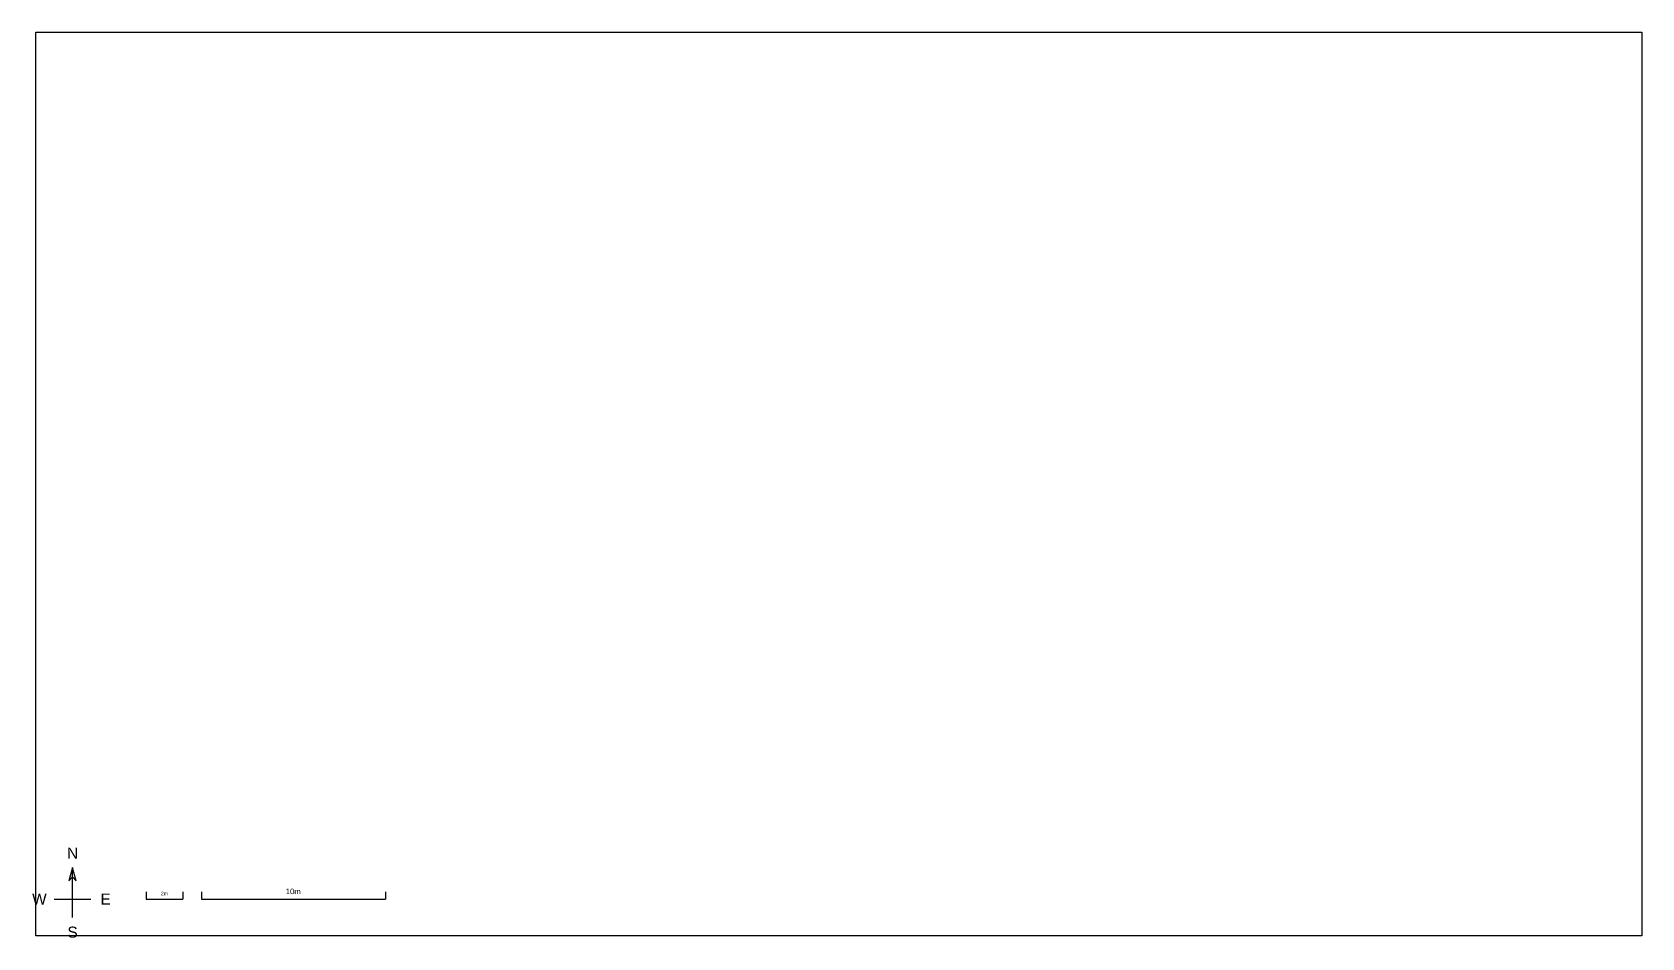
# Model space of a CAD drawing. Header units: metres. Extents: x -0.2 to 87.3, y -0.1 to 49.1.
import ezdxf

# ---------------------------------------------------------------- set-up
doc = ezdxf.new("R2010")
doc.units = ezdxf.units.M
doc.layers.add('Legend', color=40, linetype='Continuous', lineweight=25, true_color=0xffbb00)
doc.layers.add('xSatellite', color=178, linetype='Continuous', lineweight=25, true_color=0x000000)
doc.styles.add('textstyle15', font='')
doc.styles.add('textstyle16', font='')
doc.styles.add('textstyle17', font='')
doc.styles.add('textstyle18', font='')
doc.styles.add('textstyle19', font='')
doc.styles.add('textstyle20', font='')
doc.styles.get('textstyle15').set_extended_font_data('Arial')
doc.styles.get('textstyle16').set_extended_font_data('Arial')
doc.styles.get('textstyle17').set_extended_font_data('Arial')
doc.styles.get('textstyle18').set_extended_font_data('Arial')
doc.styles.get('textstyle19').set_extended_font_data('Arial')
doc.styles.get('textstyle20').set_extended_font_data('Arial')
picture_1 = doc.add_image_def('image1.jpg', size_in_pixel=(1920, 1080))

# ---------------------------------------------------------------- blocks, each defined once
blk = doc.blocks.new('Legend')
at = {"layer": 'Legend'}
for p, q in [((-1, 0), (1, 0)), ((4, 0.4), (4, 0)), ((4, 0), (6, 0)), ((6, 0.4), (6, 0)), ((7, 0.4), (7, 0)), ((7, 0), (17, 0)), ((17, 0.4), (17, 0))]:
    blk.add_line(p, q, dxfattribs=at)
for points in [[(-0.004, 1.2), (0.202, 0.994), (0, 1.7), (-0.004, 1.713), (-0.209, 0.994), (-0.004, 1.2)], [(0, -1), (0, 1.7)]]:
    blk.add_lwpolyline(points, dxfattribs=at)
for s, insert, char_height, attachment_point, style in [('N', (0, 2.5), 0.6, 5, 'textstyle17'), ('W', (-1.8, 0), 0.6, 5, 'textstyle18'), ('E', (1.8, 0), 0.6, 5, 'textstyle19'), ('2m', (4.996, 0.4), 0.2, 2, 'textstyle16'), ('10m', (11.992, 0.567), 0.3, 2, 'textstyle15'), ('S', (0, -1.8), 0.6, 5, 'textstyle20')]:
    blk.add_mtext(s, dxfattribs=dict(at, insert=insert, char_height=char_height, attachment_point=attachment_point, style=style))

msp = doc.modelspace()

# ---------------------------------------------------------------- block references
at = {"layer": 'Legend'}
msp.add_blockref('Legend', (2, 2), dxfattribs=at)

# ---------------------------------------------------------------- pictures from other files: only their frames are drawn
at = {"layer": 'xSatellite'}
image = msp.add_image(picture_1, insert=(0, 0), size_in_units=(87.273, 49.091), dxfattribs=at)
image.dxf.flags = 7

doc.saveas('drawing.dxf')
